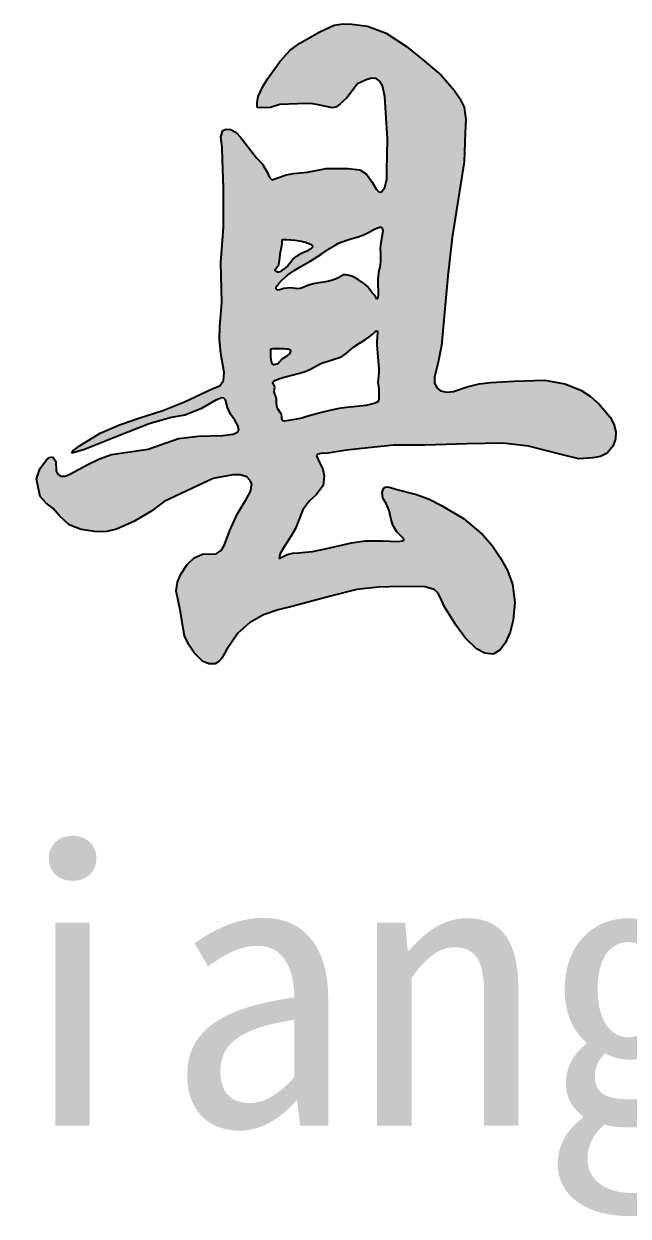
# Model space of a CAD drawing. Extents: x 8254 to 366479, y -216343 to -120021.
# Drawn here: x 123297.3 to 123526.8, y -184924.3 to -184472 of the extents above; entities that cross this region are included whole.
import ezdxf

# ---------------------------------------------------------------- set-up
doc = ezdxf.new("R2010")
doc.units = 0
doc.header["$LTSCALE"] = 500
doc.header["$MEASUREMENT"] = 0
doc.layers.get('0').update_dxf_attribs({"linetype": 'CONTINUOUS'})
doc.styles.add('宋体', font='SimSun.ttf', dxfattribs={"width": 0.8})

msp = doc.modelspace()

# ---------------------------------------------------------------- hatches: boundary and pattern name
h = msp.add_hatch(color=7)
h.paths.add_polyline_path([(123462.27, -184538.601), (123464.439, -184524.26), (123464.876, -184513.134), (123465.124, -184508.266), (123464.524, -184503.618), (123462.886, -184500.277), (123460.644, -184497.157), (123455.823, -184491.4), (123449.356, -184485.996), (123442.642, -184480.551), (123434.924, -184475.502), (123427.758, -184472.885), (123421.832, -184472.059), (123418.429, -184471.956), (123415.125, -184472.427), (123409.658, -184475.043), (123402.118, -184479.297), (123398.483, -184481.892), (123394.587, -184486.148), (123389.782, -184492.769), (123388.108, -184495.78), (123386.35, -184499.459), (123385.848, -184501.8), (123385.932, -184503.724), (123387.355, -184503.807), (123390.953, -184503.724), (123394.552, -184502.553), (123401.247, -184502.302), (123406.353, -184502.219), (123409.031, -184502.72), (123414.471, -184503.807), (123415.992, -184503.402), (123417.373, -184502.306), (123419.988, -184499.983), (123423.959, -184494.758), (123427.252, -184493.209), (123429.268, -184492.584), (123431.126, -184492.629), (123432.483, -184493.726), (123433.45, -184495.435), (123434.439, -184499.55), (123434.613, -184503.661), (123435.387, -184515.563), (123435.097, -184527.853), (123435.101, -184530.917), (123434.322, -184534.047), (123432.966, -184535.789), (123432.105, -184535.675), (123431.251, -184534.794), (123429.576, -184532.014), (123427.399, -184529.008), (123424.831, -184527.369), (123420.472, -184526.886), (123412.046, -184526.886), (123405.073, -184528.24), (123399.698, -184528.753), (123396.961, -184529.238), (123394.129, -184530.273), (123391.514, -184531.144), (123390.524, -184530.052), (123389.77, -184528.24), (123387.889, -184525.231), (123385.703, -184522.821), (123379.601, -184514.983), (123377.906, -184513.14), (123375.727, -184511.983), (123374.137, -184511.891), (123372.821, -184512.467), (123372.113, -184514.803), (123372.608, -184518.924), (123372.786, -184523.508), (123373.103, -184534.274), (123373.103, -184549.157), (123372.153, -184562.456), (123372.47, -184577.655), (123371.774, -184586.819), (123371.653, -184591.657), (123372.153, -184596.971), (123373.384, -184604.196), (123373.19, -184607.22), (123371.705, -184609.307), (123368.821, -184610.397), (123358.376, -184615.304), (123350.081, -184618.653), (123341.384, -184621.457), (123333.618, -184624.116), (123326.341, -184627.298), (123318.702, -184631.97), (123315.896, -184633.995), (123315.383, -184634.687), (123316.114, -184634.75), (123320.383, -184633.435), (123333.668, -184628.154), (123344.893, -184623.642), (123353.31, -184621.301), (123358.463, -184620.361), (123364.534, -184618.03), (123370.177, -184614.695), (123372.452, -184613.895), (123373.297, -184614.017), (123373.888, -184614.603), (123374.589, -184617.562), (123375.732, -184620.006), (123377.395, -184622.313), (123378.567, -184624.279), (123378.933, -184626.061), (123378.227, -184627.014), (123376.795, -184627.596), (123372.892, -184628.073), (123363.675, -184628.316), (123356, -184629.302), (123344.477, -184633.326), (123330.606, -184635.338), (123325.999, -184636.975), (123321.656, -184639.139), (123314.832, -184642.827), (123313.002, -184643.608), (123311.253, -184643.61), (123310.209, -184642.805), (123309.575, -184641.598), (123309.463, -184637.909), (123308.232, -184636.232), (123307.051, -184636.452), (123305.883, -184637.35), (123303.422, -184640.815), (123302.079, -184644.616), (123302.863, -184648.304), (123303.533, -184651.21), (123305.696, -184653.642), (123308.456, -184655.793), (123310.713, -184658.501), (123314.53, -184661.96), (123319.146, -184663.823), (123325.004, -184664.709), (123328.776, -184664.488), (123332.459, -184663.645), (123339.028, -184660.719), (123345.507, -184656.905), (123350.626, -184653.207), (123359.186, -184649.134), (123369.172, -184644.451), (123376.713, -184643.025), (123379.508, -184642.991), (123382.012, -184643.84), (123383.177, -184645.011), (123383.846, -184646.487), (123383.43, -184649.381), (123381.808, -184652.189), (123378.276, -184657.941), (123375.491, -184664.203), (123373.562, -184669.587), (123372.232, -184671.729), (123370.395, -184672.96), (123365.097, -184673.163), (123361.94, -184674.554), (123359.39, -184677.032), (123356.944, -184680.698), (123355.638, -184683.779), (123355.11, -184687.01), (123356.74, -184694.341), (123358.371, -184704.116), (123359.922, -184707.504), (123362.039, -184710.632), (123365.097, -184713.686), (123367.541, -184714.717), (123369.988, -184714.705), (123371.341, -184713.919), (123372.449, -184712.638), (123374.268, -184709.41), (123378.548, -184703.097), (123383.034, -184699.151), (123388.33, -184696.174), (123393.867, -184694.302), (123399.539, -184692.916), (123413.806, -184689.047), (123423.792, -184686.603), (123431.827, -184685.714), (123439.893, -184685.381), (123449.675, -184685.585), (123453.14, -184686.603), (123454.447, -184687.814), (123455.425, -184689.427), (123457.012, -184693.119), (123461.496, -184700.247), (123464.918, -184704.877), (123469.241, -184709.003), (123472.377, -184710.722), (123475.558, -184711.039), (123478.062, -184709.525), (123480.042, -184706.967), (123482.024, -184702.675), (123483.099, -184698.21), (123483.703, -184691.362), (123482.895, -184684.567), (123480.957, -184679.317), (123478.208, -184674.385), (123475.069, -184669.818), (123471.482, -184665.629), (123464.291, -184659.618), (123455.93, -184654.685), (123451.161, -184652.336), (123446.375, -184650.548), (123438.969, -184648.639), (123436.127, -184647.722), (123434.89, -184647.61), (123433.953, -184648.002), (123433.31, -184649.744), (123433.634, -184651.901), (123434.908, -184653.89), (123436.036, -184656.547), (123436.66, -184659.459), (123437.357, -184662.19), (123438.89, -184664.71), (123441.756, -184667.494), (123441.232, -184668.147), (123439.269, -184668.326), (123433.555, -184668.051), (123426.906, -184668.068), (123421.69, -184668.847), (123412.374, -184670.995), (123406.87, -184672.137), (123401.545, -184672.666), (123399.475, -184672.72), (123397.245, -184673.302), (123394.22, -184674.814), (123394.557, -184673.197), (123396.13, -184670.358), (123398.678, -184666.381), (123400.43, -184663.437), (123403.297, -184656.276), (123405.606, -184653.094), (123408.393, -184650.469), (123410.99, -184647.075), (123411.398, -184643.413), (123410.821, -184640.889), (123409.565, -184638.328), (123408.445, -184635.785), (123408.959, -184635.237), (123410.041, -184634.985), (123412.924, -184634.869), (123419.846, -184633.75), (123427.99, -184632.833), (123437.762, -184631.784), (123449.635, -184631.784), (123465.546, -184631.3), (123479.357, -184630.977), (123488.888, -184632.187), (123494.864, -184633.64), (123501.891, -184635.415), (123508.029, -184636.949), (123513.36, -184636.626), (123516.271, -184636.051), (123518.852, -184634.85), (123521.113, -184632.026), (123521.973, -184629.417), (123522.083, -184626.7), (123521.36, -184623.808), (123519.983, -184621.132), (123515.783, -184616.209), (123512.431, -184613.36), (123508.756, -184610.964), (123502.698, -184608.462), (123495.187, -184607.171), (123483.395, -184607.574), (123474.585, -184607.989), (123470.148, -184608.544), (123465.627, -184609.672), (123460.406, -184611.407), (123457.893, -184611.712), (123455.531, -184611.125), (123454.085, -184610.022), (123453.198, -184608.118), (123453.2, -184605.847), (123454.444, -184600.935), (123455.899, -184593.959), (123458.277, -184567.554), (123459.945, -184553.007)])
h.paths.add_polyline_path([(123395.579, -184553.774), (123397.156, -184553.777), (123398.736, -184553.874), (123400.303, -184554.046), (123401.84, -184554.273), (123402.764, -184554.436), (123403.683, -184554.639), (123404.611, -184554.908), (123405.561, -184555.27), (123406.196, -184555.574), (123406.873, -184556.023), (123406.991, -184556.534), (123406.597, -184557.048), (123405.988, -184557.457), (123404.984, -184558.005), (123402.537, -184559.186), (123401.331, -184559.834), (123400.786, -184560.175), (123400.298, -184560.529), (123399.934, -184560.843), (123399.614, -184561.164), (123399.071, -184561.818), (123398.119, -184563.114), (123397.521, -184563.78), (123396.843, -184564.407), (123396.101, -184565), (123395.052, -184565.742), (123394.293, -184566.123), (123393.388, -184566.098), (123392.671, -184565.529), (123392.795, -184565.101), (123393.111, -184564.659), (123393.549, -184564.192), (123393.945, -184563.703), (123394.096, -184563.415), (123394.195, -184563.122), (123394.308, -184562.524), (123394.49, -184560.892), (123394.58, -184559.487), (123394.779, -184558.462), (123395.034, -184557.446), (123395.187, -184556.728), (123395.306, -184555.996), (123395.381, -184555.329), (123395.397, -184554.681), (123395.377, -184554.042)], flags=16)
h.paths.add_polyline_path([(123399.914, -184565.584), (123402.478, -184564.04), (123406.329, -184561.818), (123410.1, -184559.471), (123413.394, -184557.194), (123415.082, -184556.124), (123416.852, -184555.191), (123419.145, -184554.295), (123421.516, -184553.567), (123423.859, -184552.871), (123426.071, -184552.072), (123427.911, -184551.184), (123429.919, -184550.114), (123431.605, -184549.315), (123432.365, -184549.092), (123433.228, -184549.101), (123433.528, -184549.855), (123433.586, -184550.527), (123433.536, -184551.336), (123432.894, -184555.046), (123432.66, -184557.224), (123432.677, -184559.18), (123432.75, -184562.082), (123432.452, -184564.177), (123432.023, -184566.289), (123431.712, -184568.913), (123431.677, -184570.186), (123431.733, -184571.366), (123431.884, -184572.733), (123431.878, -184574.485), (123431.684, -184575.823), (123431.452, -184576.534), (123430.862, -184575.355), (123430.562, -184574.945), (123430.224, -184574.626), (123429.555, -184574.05), (123428.611, -184572.599), (123427.746, -184571.579), (123426.724, -184570.713), (123424.328, -184569.045), (123423.134, -184568.35), (123421.86, -184567.739), (123420.33, -184567.241), (123419.558, -184567.153), (123418.812, -184567.232), (123417.854, -184567.63), (123416.924, -184568.175), (123415.709, -184568.773), (123414.45, -184569.232), (123413.157, -184569.579), (123411.842, -184569.843), (123409.471, -184570.208), (123407.124, -184570.641), (123405.509, -184571.106), (123403.93, -184571.729), (123403.1, -184572.101), (123402.26, -184572.382), (123401.364, -184572.469), (123400.444, -184572.402), (123398.558, -184572.164), (123397.258, -184572.182), (123396.017, -184572.382), (123394.565, -184572.817), (123393.895, -184573.001), (123393.331, -184572.889), (123392.998, -184572.194), (123393.186, -184571.729), (123394.138, -184570.516), (123395.175, -184569.371), (123396.288, -184568.299), (123397.469, -184567.304)], flags=16)
h.paths.add_polyline_path([(123395.916, -184595.147), (123397.301, -184595.193), (123397.915, -184595.305), (123398.386, -184595.639), (123398.581, -184596.327), (123398.322, -184596.96), (123397.854, -184597.361), (123397.385, -184597.769), (123396.905, -184598.152), (123396.267, -184598.543), (123395.946, -184598.734), (123395.639, -184598.942), (123395.317, -184599.215), (123395.02, -184599.517), (123394.452, -184600.167), (123393.934, -184600.725), (123393.201, -184601.08), (123392.123, -184601.327), (123391.663, -184600.987), (123391.41, -184600.283), (123391.211, -184599.235), (123391.115, -184598.462), (123391.058, -184597.748), (123391.05, -184597.045), (123391.098, -184596.36), (123391.11, -184595.994), (123391.089, -184595.582), (123391.067, -184595.234), (123391.445, -184595.187), (123392.207, -184595.088), (123393.298, -184595.059)], flags=16)
h.paths.add_polyline_path([(123409.78, -184600.992), (123411.09, -184600.455), (123412.444, -184600.015), (123415.205, -184599.211), (123417.109, -184598.52), (123418.016, -184598.091), (123418.874, -184597.589), (123419.84, -184596.876), (123420.756, -184596.087), (123422.613, -184594.487), (123424.73, -184593.078), (123427.049, -184591.699), (123428.257, -184590.864), (123429.598, -184589.764), (123430.719, -184588.78), (123431.443, -184588.294), (123431.643, -184588.733), (123431.634, -184589.317), (123431.432, -184590.822), (123431.314, -184592.459), (123431.362, -184593.853), (123431.878, -184599.856), (123432.136, -184602.746), (123432.153, -184604.172), (123432.029, -184605.594), (123431.82, -184606.807), (123431.714, -184608.022), (123432.067, -184610.419), (123432.138, -184612.887), (123432.168, -184614.472), (123431.786, -184615.293), (123431.215, -184615.652), (123430.374, -184615.988), (123428.804, -184616.413), (123427.27, -184616.693), (123422.542, -184617.257), (123419.779, -184617.526), (123417.039, -184617.892), (123414.006, -184618.526), (123409.843, -184619.584), (123404.763, -184620.923), (123402.828, -184621.513), (123400.953, -184621.98), (123397.919, -184622.403), (123396.347, -184622.645), (123395.366, -184622.571), (123395.275, -184621.684), (123395.3, -184620.922), (123395.093, -184620.104), (123394.667, -184619.388), (123393.578, -184617.811), (123393.358, -184616.86), (123393.244, -184615.628), (123393.189, -184614.452), (123392.981, -184613.31), (123392.642, -184612.43), (123392.416, -184611.547), (123392.524, -184610.503), (123392.569, -184609.97), (123392.487, -184609.432), (123391.915, -184608.288), (123391.922, -184607.882), (123392.294, -184607.481), (123392.839, -184607.176), (123394.464, -184606.529), (123396.155, -184606.049), (123402.011, -184604.498), (123404.094, -184603.849), (123406.103, -184603.017)], flags=16)

# ---------------------------------------------------------------- linework, layer by layer
at = {"color": 7}
for p, q in [((123409.658, -184475.043), (123415.125, -184472.427)), ((123415.125, -184472.427), (123418.429, -184471.956)), ((123418.429, -184471.956), (123421.832, -184472.059)), ((123421.832, -184472.059), (123427.758, -184472.885)), ((123427.758, -184472.885), (123434.924, -184475.502)), ((123402.118, -184479.297), (123409.658, -184475.043)), ((123434.924, -184475.502), (123442.642, -184480.551)), ((123394.587, -184486.148), (123398.483, -184481.892)), ((123398.483, -184481.892), (123402.118, -184479.297)), ((123442.642, -184480.551), (123449.356, -184485.996)), ((123389.782, -184492.769), (123394.587, -184486.148)), ((123449.356, -184485.996), (123455.823, -184491.4)), ((123429.268, -184492.584), (123427.252, -184493.209)), ((123431.126, -184492.629), (123429.268, -184492.584)), ((123432.483, -184493.726), (123431.126, -184492.629)), ((123455.823, -184491.4), (123460.644, -184497.157)), ((123386.35, -184499.459), (123388.108, -184495.78)), ((123388.108, -184495.78), (123389.782, -184492.769)), ((123423.959, -184494.758), (123419.988, -184499.983)), ((123427.252, -184493.209), (123423.959, -184494.758)), ((123433.45, -184495.435), (123432.483, -184493.726)), ((123434.439, -184499.55), (123433.45, -184495.435)), ((123460.644, -184497.157), (123462.886, -184500.277)), ((123385.848, -184501.8), (123386.35, -184499.459)), ((123419.988, -184499.983), (123417.373, -184502.306)), ((123434.613, -184503.661), (123434.439, -184499.55)), ((123462.886, -184500.277), (123464.524, -184503.618)), ((123385.932, -184503.724), (123385.848, -184501.8)), ((123387.355, -184503.807), (123385.932, -184503.724)), ((123390.953, -184503.724), (123387.355, -184503.807)), ((123394.552, -184502.553), (123390.953, -184503.724)), ((123401.247, -184502.302), (123394.552, -184502.553)), ((123406.353, -184502.219), (123401.247, -184502.302)), ((123409.031, -184502.72), (123406.353, -184502.219)), ((123414.471, -184503.807), (123409.031, -184502.72)), ((123415.992, -184503.402), (123414.471, -184503.807)), ((123417.373, -184502.306), (123415.992, -184503.402)), ((123435.387, -184515.563), (123434.613, -184503.661)), ((123464.524, -184503.618), (123465.124, -184508.266)), ((123465.124, -184508.266), (123464.876, -184513.134)), ((123372.113, -184514.803), (123372.821, -184512.467)), ((123372.608, -184518.924), (123372.113, -184514.803)), ((123372.821, -184512.467), (123374.137, -184511.891)), ((123374.137, -184511.891), (123375.727, -184511.983)), ((123375.727, -184511.983), (123377.906, -184513.14)), ((123377.906, -184513.14), (123379.601, -184514.983)), ((123379.601, -184514.983), (123385.703, -184522.821)), ((123464.876, -184513.134), (123464.439, -184524.26)), ((123372.786, -184523.508), (123372.608, -184518.924)), ((123435.097, -184527.853), (123435.387, -184515.563)), ((123373.103, -184534.274), (123372.786, -184523.508)), ((123385.703, -184522.821), (123387.889, -184525.231)), ((123464.439, -184524.26), (123462.27, -184538.601)), ((123387.889, -184525.231), (123389.77, -184528.24)), ((123389.77, -184528.24), (123390.524, -184530.052)), ((123396.961, -184529.238), (123399.698, -184528.753)), ((123399.698, -184528.753), (123405.073, -184528.24)), ((123405.073, -184528.24), (123412.046, -184526.886)), ((123412.046, -184526.886), (123420.472, -184526.886)), ((123420.472, -184526.886), (123424.831, -184527.369)), ((123424.831, -184527.369), (123427.399, -184529.008)), ((123435.101, -184530.917), (123435.097, -184527.853)), ((123390.524, -184530.052), (123391.514, -184531.144)), ((123391.514, -184531.144), (123394.129, -184530.273)), ((123394.129, -184530.273), (123396.961, -184529.238)), ((123427.399, -184529.008), (123429.576, -184532.014)), ((123429.576, -184532.014), (123431.251, -184534.794)), ((123434.322, -184534.047), (123435.101, -184530.917)), ((123373.103, -184549.157), (123373.103, -184534.274)), ((123431.251, -184534.794), (123432.105, -184535.675)), ((123432.105, -184535.675), (123432.966, -184535.789)), ((123432.966, -184535.789), (123434.322, -184534.047)), ((123462.27, -184538.601), (123459.945, -184553.007)), ((123372.153, -184562.456), (123373.103, -184549.157)), ((123426.071, -184552.072), (123427.911, -184551.184)), ((123427.911, -184551.184), (123429.919, -184550.114)), ((123429.919, -184550.114), (123431.605, -184549.315)), ((123431.605, -184549.315), (123432.365, -184549.092)), ((123432.365, -184549.092), (123432.967, -184549.098)), ((123433.536, -184551.336), (123432.894, -184555.046)), ((123432.967, -184549.098), (123433.333, -184549.364)), ((123433.333, -184549.364), (123433.528, -184549.855)), ((123433.528, -184549.855), (123433.586, -184550.527)), ((123433.586, -184550.527), (123433.536, -184551.336)), ((123395.187, -184556.728), (123395.306, -184555.996)), ((123395.306, -184555.996), (123395.381, -184555.329)), ((123395.381, -184555.329), (123395.397, -184554.681)), ((123395.387, -184554.336), (123395.442, -184553.955)), ((123395.397, -184554.681), (123395.387, -184554.336)), ((123395.442, -184553.955), (123395.579, -184553.774)), ((123395.579, -184553.774), (123397.156, -184553.777)), ((123397.156, -184553.777), (123398.736, -184553.874)), ((123398.736, -184553.874), (123400.303, -184554.046)), ((123400.303, -184554.046), (123401.84, -184554.273)), ((123401.84, -184554.273), (123402.764, -184554.436)), ((123402.764, -184554.436), (123403.683, -184554.639)), ((123403.683, -184554.639), (123404.611, -184554.908)), ((123404.611, -184554.908), (123405.561, -184555.27)), ((123405.561, -184555.27), (123406.196, -184555.574)), ((123406.196, -184555.574), (123406.696, -184555.905)), ((123406.696, -184555.905), (123406.905, -184556.159)), ((123415.082, -184556.124), (123416.852, -184555.191)), ((123416.852, -184555.191), (123419.145, -184554.295)), ((123419.145, -184554.295), (123421.516, -184553.567)), ((123421.516, -184553.567), (123423.859, -184552.871)), ((123423.859, -184552.871), (123426.071, -184552.072)), ((123432.894, -184555.046), (123432.66, -184557.224)), ((123459.945, -184553.007), (123458.277, -184567.554)), ((123394.49, -184560.892), (123394.58, -184559.487)), ((123394.58, -184559.487), (123394.779, -184558.462)), ((123394.779, -184558.462), (123395.034, -184557.446)), ((123395.034, -184557.446), (123395.187, -184556.728)), ((123400.298, -184560.529), (123399.934, -184560.843)), ((123400.786, -184560.175), (123400.298, -184560.529)), ((123401.331, -184559.834), (123400.786, -184560.175)), ((123402.537, -184559.186), (123401.331, -184559.834)), ((123404.984, -184558.005), (123402.537, -184559.186)), ((123405.988, -184557.457), (123404.984, -184558.005)), ((123406.384, -184557.191), (123405.988, -184557.457)), ((123406.329, -184561.818), (123410.1, -184559.471)), ((123406.688, -184556.929), (123406.384, -184557.191)), ((123406.886, -184556.671), (123406.688, -184556.929)), ((123406.963, -184556.414), (123406.886, -184556.671)), ((123406.905, -184556.159), (123406.963, -184556.414)), ((123410.1, -184559.471), (123413.394, -184557.194)), ((123413.394, -184557.194), (123415.082, -184556.124)), ((123432.66, -184557.224), (123432.677, -184559.18)), ((123432.677, -184559.18), (123432.75, -184562.082)), ((123372.47, -184577.655), (123372.153, -184562.456)), ((123392.795, -184565.101), (123393.111, -184564.659)), ((123393.111, -184564.659), (123393.549, -184564.192)), ((123393.549, -184564.192), (123393.945, -184563.703)), ((123393.945, -184563.703), (123394.096, -184563.415)), ((123394.096, -184563.415), (123394.195, -184563.122)), ((123394.195, -184563.122), (123394.308, -184562.524)), ((123394.308, -184562.524), (123394.49, -184560.892)), ((123396.101, -184565), (123395.306, -184565.562)), ((123396.843, -184564.407), (123396.101, -184565)), ((123397.521, -184563.78), (123396.843, -184564.407)), ((123398.119, -184563.114), (123397.521, -184563.78)), ((123399.071, -184561.818), (123398.119, -184563.114)), ((123399.614, -184561.164), (123399.071, -184561.818)), ((123399.934, -184560.843), (123399.614, -184561.164)), ((123399.914, -184565.584), (123402.478, -184564.04)), ((123402.478, -184564.04), (123406.329, -184561.818)), ((123432.452, -184564.177), (123432.023, -184566.289)), ((123432.75, -184562.082), (123432.452, -184564.177)), ((123392.734, -184565.312), (123392.795, -184565.101)), ((123392.765, -184565.517), (123392.734, -184565.312)), ((123392.901, -184565.711), (123392.765, -184565.517)), ((123393.118, -184565.884), (123392.901, -184565.711)), ((123393.386, -184566.02), (123393.118, -184565.884)), ((123393.673, -184566.106), (123393.386, -184566.02)), ((123394.113, -184566.118), (123393.673, -184566.106)), ((123394.529, -184566.005), (123394.113, -184566.118)), ((123394.138, -184570.516), (123395.175, -184569.371)), ((123394.924, -184565.806), (123394.529, -184566.005)), ((123395.306, -184565.562), (123394.924, -184565.806)), ((123395.175, -184569.371), (123396.288, -184568.299)), ((123396.288, -184568.299), (123397.469, -184567.304)), ((123397.469, -184567.304), (123399.914, -184565.584)), ((123413.157, -184569.579), (123411.842, -184569.843)), ((123414.45, -184569.232), (123413.157, -184569.579)), ((123415.709, -184568.773), (123414.45, -184569.232)), ((123416.924, -184568.175), (123415.709, -184568.773)), ((123417.854, -184567.63), (123416.924, -184568.175)), ((123418.812, -184567.232), (123417.854, -184567.63)), ((123419.558, -184567.153), (123418.812, -184567.232)), ((123420.33, -184567.241), (123419.558, -184567.153)), ((123421.86, -184567.739), (123420.33, -184567.241)), ((123423.134, -184568.35), (123421.86, -184567.739)), ((123424.328, -184569.045), (123423.134, -184568.35)), ((123426.724, -184570.713), (123424.328, -184569.045)), ((123431.712, -184568.913), (123431.677, -184570.186)), ((123432.023, -184566.289), (123431.712, -184568.913)), ((123458.277, -184567.554), (123455.899, -184593.959)), ((123393.067, -184572.339), (123393.072, -184572.01)), ((123393.331, -184572.889), (123393.067, -184572.339)), ((123393.072, -184572.01), (123393.186, -184571.729)), ((123393.186, -184571.729), (123394.138, -184570.516)), ((123393.895, -184573.001), (123393.331, -184572.889)), ((123394.565, -184572.817), (123393.895, -184573.001)), ((123396.017, -184572.382), (123394.565, -184572.817)), ((123397.258, -184572.182), (123396.017, -184572.382)), ((123398.558, -184572.164), (123397.258, -184572.182)), ((123400.444, -184572.402), (123398.558, -184572.164)), ((123401.364, -184572.469), (123400.444, -184572.402)), ((123402.26, -184572.382), (123401.364, -184572.469)), ((123403.1, -184572.101), (123402.26, -184572.382)), ((123403.93, -184571.729), (123403.1, -184572.101)), ((123405.509, -184571.106), (123403.93, -184571.729)), ((123407.124, -184570.641), (123405.509, -184571.106)), ((123409.471, -184570.208), (123407.124, -184570.641)), ((123411.842, -184569.843), (123409.471, -184570.208)), ((123427.746, -184571.579), (123426.724, -184570.713)), ((123428.611, -184572.599), (123427.746, -184571.579)), ((123429.555, -184574.05), (123428.611, -184572.599)), ((123430.224, -184574.626), (123429.555, -184574.05)), ((123431.677, -184570.186), (123431.733, -184571.366)), ((123431.733, -184571.366), (123431.884, -184572.733)), ((123431.884, -184572.733), (123431.878, -184574.485)), ((123371.774, -184586.819), (123372.47, -184577.655)), ((123430.562, -184574.945), (123430.224, -184574.626)), ((123430.862, -184575.355), (123430.562, -184574.945)), ((123431.37, -184576.371), (123430.862, -184575.355)), ((123431.538, -184576.269), (123431.37, -184576.371)), ((123431.684, -184575.823), (123431.538, -184576.269)), ((123431.878, -184574.485), (123431.684, -184575.823)), ((123371.653, -184591.657), (123371.774, -184586.819)), ((123372.153, -184596.971), (123371.653, -184591.657)), ((123424.73, -184593.078), (123427.049, -184591.699)), ((123427.049, -184591.699), (123428.257, -184590.864)), ((123428.257, -184590.864), (123429.598, -184589.764)), ((123429.598, -184589.764), (123430.719, -184588.78)), ((123430.719, -184588.78), (123431.182, -184588.469)), ((123431.182, -184588.469), (123431.503, -184588.425)), ((123431.432, -184590.822), (123431.314, -184592.459)), ((123431.634, -184589.317), (123431.432, -184590.822)), ((123431.503, -184588.425), (123431.643, -184588.733)), ((123431.643, -184588.733), (123431.634, -184589.317)), ((123391.05, -184597.045), (123391.098, -184596.36)), ((123391.075, -184595.371), (123391.129, -184595.226)), ((123391.089, -184595.582), (123391.075, -184595.371)), ((123391.11, -184595.994), (123391.089, -184595.582)), ((123391.098, -184596.36), (123391.11, -184595.994)), ((123391.129, -184595.226), (123391.445, -184595.187)), ((123391.445, -184595.187), (123391.975, -184595.118)), ((123391.975, -184595.118), (123392.508, -184595.08)), ((123392.508, -184595.08), (123393.044, -184595.066)), ((123393.044, -184595.066), (123393.581, -184595.068)), ((123393.581, -184595.068), (123395.916, -184595.147)), ((123395.916, -184595.147), (123397.103, -184595.187)), ((123397.103, -184595.187), (123397.42, -184595.215)), ((123397.42, -184595.215), (123397.73, -184595.271)), ((123397.73, -184595.271), (123398.013, -184595.374)), ((123398.013, -184595.374), (123398.25, -184595.543)), ((123398.25, -184595.543), (123398.435, -184595.812)), ((123398.507, -184596.508), (123398.368, -184596.847)), ((123398.435, -184595.812), (123398.527, -184596.136)), ((123398.527, -184596.136), (123398.507, -184596.508)), ((123419.84, -184596.876), (123420.756, -184596.087)), ((123420.756, -184596.087), (123422.613, -184594.487)), ((123422.613, -184594.487), (123424.73, -184593.078)), ((123431.314, -184592.459), (123431.362, -184593.853)), ((123431.362, -184593.853), (123431.878, -184599.856)), ((123455.899, -184593.959), (123454.444, -184600.935)), ((123373.384, -184604.196), (123372.153, -184596.971)), ((123391.058, -184597.748), (123391.05, -184597.045)), ((123391.115, -184598.462), (123391.058, -184597.748)), ((123391.211, -184599.235), (123391.115, -184598.462)), ((123391.366, -184600.049), (123391.211, -184599.235)), ((123391.459, -184600.42), (123391.366, -184600.049)), ((123391.586, -184600.772), (123391.459, -184600.42)), ((123391.76, -184601.059), (123391.586, -184600.772)), ((123391.999, -184601.235), (123391.76, -184601.059)), ((123392.193, -184601.273), (123391.999, -184601.235)), ((123392.869, -184601.156), (123392.41, -184601.261)), ((123393.352, -184601.007), (123392.869, -184601.156)), ((123393.779, -184600.8), (123393.352, -184601.007)), ((123394.132, -184600.512), (123393.779, -184600.8)), ((123394.452, -184600.167), (123394.132, -184600.512)), ((123395.02, -184599.517), (123394.452, -184600.167)), ((123395.317, -184599.215), (123395.02, -184599.517)), ((123395.639, -184598.942), (123395.317, -184599.215)), ((123395.946, -184598.734), (123395.639, -184598.942)), ((123396.267, -184598.543), (123395.946, -184598.734)), ((123396.905, -184598.152), (123396.267, -184598.543)), ((123397.385, -184597.769), (123396.905, -184598.152)), ((123397.854, -184597.361), (123397.385, -184597.769)), ((123398.134, -184597.121), (123397.854, -184597.361)), ((123398.368, -184596.847), (123398.134, -184597.121)), ((123406.103, -184603.017), (123409.78, -184600.992)), ((123409.78, -184600.992), (123411.09, -184600.455)), ((123411.09, -184600.455), (123412.444, -184600.015)), ((123412.444, -184600.015), (123415.205, -184599.211)), ((123415.205, -184599.211), (123417.109, -184598.52)), ((123417.109, -184598.52), (123418.016, -184598.091)), ((123418.016, -184598.091), (123418.874, -184597.589)), ((123418.874, -184597.589), (123419.84, -184596.876)), ((123431.878, -184599.856), (123432.136, -184602.746)), ((123454.444, -184600.935), (123453.2, -184605.847)), ((123373.19, -184607.22), (123373.384, -184604.196)), ((123392.41, -184601.261), (123392.193, -184601.273)), ((123396.155, -184606.049), (123402.011, -184604.498)), ((123402.011, -184604.498), (123404.094, -184603.849)), ((123404.094, -184603.849), (123406.103, -184603.017)), ((123432.029, -184605.594), (123431.82, -184606.807)), ((123432.153, -184604.172), (123432.029, -184605.594)), ((123432.136, -184602.746), (123432.153, -184604.172)), ((123368.821, -184610.397), (123371.705, -184609.307)), ((123371.705, -184609.307), (123373.19, -184607.22)), ((123391.916, -184608.226), (123391.922, -184607.882)), ((123392.075, -184608.607), (123391.916, -184608.226)), ((123391.922, -184607.882), (123392.294, -184607.481)), ((123392.487, -184609.432), (123392.075, -184608.607)), ((123392.294, -184607.481), (123392.839, -184607.176)), ((123392.569, -184609.97), (123392.487, -184609.432)), ((123392.524, -184610.503), (123392.569, -184609.97)), ((123392.839, -184607.176), (123394.464, -184606.529)), ((123394.464, -184606.529), (123396.155, -184606.049)), ((123431.82, -184606.807), (123431.714, -184608.022)), ((123431.714, -184608.022), (123432.067, -184610.419)), ((123453.2, -184605.847), (123453.198, -184608.118)), ((123453.198, -184608.118), (123454.085, -184610.022)), ((123454.085, -184610.022), (123455.531, -184611.125)), ((123460.406, -184611.407), (123465.627, -184609.672)), ((123465.627, -184609.672), (123470.148, -184608.544)), ((123470.148, -184608.544), (123474.585, -184607.989)), ((123474.585, -184607.989), (123483.395, -184607.574)), ((123483.395, -184607.574), (123495.187, -184607.171)), ((123495.187, -184607.171), (123502.698, -184608.462)), ((123502.698, -184608.462), (123508.756, -184610.964)), ((123358.376, -184615.304), (123368.821, -184610.397)), ((123370.177, -184614.695), (123364.534, -184618.03)), ((123372.452, -184613.895), (123370.177, -184614.695)), ((123373.297, -184614.017), (123372.452, -184613.895)), ((123373.888, -184614.603), (123373.297, -184614.017)), ((123374.589, -184617.562), (123373.888, -184614.603)), ((123392.416, -184611.547), (123392.524, -184610.503)), ((123392.642, -184612.43), (123392.416, -184611.547)), ((123392.981, -184613.31), (123392.642, -184612.43)), ((123393.189, -184614.452), (123392.981, -184613.31)), ((123393.244, -184615.628), (123393.189, -184614.452)), ((123432.077, -184614.667), (123431.856, -184615.142)), ((123432.067, -184610.419), (123432.138, -184612.887)), ((123432.161, -184614.108), (123432.077, -184614.667)), ((123432.138, -184612.887), (123432.161, -184614.108)), ((123455.531, -184611.125), (123457.893, -184611.712)), ((123457.893, -184611.712), (123460.406, -184611.407)), ((123508.756, -184610.964), (123512.431, -184613.36)), ((123512.431, -184613.36), (123515.783, -184616.209)), ((123341.384, -184621.457), (123350.081, -184618.653)), ((123350.081, -184618.653), (123358.376, -184615.304)), ((123364.534, -184618.03), (123358.463, -184620.361)), ((123375.732, -184620.006), (123374.589, -184617.562)), ((123393.358, -184616.86), (123393.244, -184615.628)), ((123393.495, -184617.452), (123393.358, -184616.86)), ((123393.716, -184618.011), (123393.495, -184617.452)), ((123394.667, -184619.388), (123393.716, -184618.011)), ((123414.006, -184618.526), (123409.843, -184619.584)), ((123417.039, -184617.892), (123414.006, -184618.526)), ((123419.779, -184617.526), (123417.039, -184617.892)), ((123422.542, -184617.257), (123419.779, -184617.526)), ((123427.27, -184616.693), (123422.542, -184617.257)), ((123428.804, -184616.413), (123427.27, -184616.693)), ((123430.374, -184615.988), (123428.804, -184616.413)), ((123431.215, -184615.652), (123430.374, -184615.988)), ((123431.575, -184615.425), (123431.215, -184615.652)), ((123431.856, -184615.142), (123431.575, -184615.425)), ((123515.783, -184616.209), (123519.983, -184621.132)), ((123333.618, -184624.116), (123341.384, -184621.457)), ((123344.893, -184623.642), (123333.668, -184628.154)), ((123353.31, -184621.301), (123344.893, -184623.642)), ((123358.463, -184620.361), (123353.31, -184621.301)), ((123377.395, -184622.313), (123375.732, -184620.006)), ((123378.567, -184624.279), (123377.395, -184622.313)), ((123395.093, -184620.104), (123394.667, -184619.388)), ((123395.3, -184620.922), (123395.093, -184620.104)), ((123395.275, -184621.684), (123395.3, -184620.922)), ((123395.339, -184622.31), (123395.275, -184621.684)), ((123395.715, -184622.597), (123395.339, -184622.31)), ((123396.347, -184622.645), (123395.715, -184622.597)), ((123397.919, -184622.403), (123396.347, -184622.645)), ((123400.953, -184621.98), (123397.919, -184622.403)), ((123402.828, -184621.513), (123400.953, -184621.98)), ((123404.763, -184620.923), (123402.828, -184621.513)), ((123409.843, -184619.584), (123404.763, -184620.923)), ((123519.983, -184621.132), (123521.36, -184623.808)), ((123521.36, -184623.808), (123522.083, -184626.7)), ((123318.702, -184631.97), (123326.341, -184627.298)), ((123333.668, -184628.154), (123320.383, -184633.435)), ((123326.341, -184627.298), (123333.618, -184624.116)), ((123356, -184629.302), (123363.675, -184628.316)), ((123363.675, -184628.316), (123372.892, -184628.073)), ((123372.892, -184628.073), (123376.795, -184627.596)), ((123376.795, -184627.596), (123378.227, -184627.014)), ((123378.227, -184627.014), (123378.933, -184626.061)), ((123378.933, -184626.061), (123378.567, -184624.279)), ((123522.083, -184626.7), (123521.973, -184629.417)), ((123315.896, -184633.995), (123318.702, -184631.97)), ((123344.477, -184633.326), (123356, -184629.302)), ((123427.99, -184632.833), (123419.846, -184633.75)), ((123437.762, -184631.784), (123427.99, -184632.833)), ((123449.635, -184631.784), (123437.762, -184631.784)), ((123465.546, -184631.3), (123449.635, -184631.784)), ((123479.357, -184630.977), (123465.546, -184631.3)), ((123488.888, -184632.187), (123479.357, -184630.977)), ((123494.864, -184633.64), (123488.888, -184632.187)), ((123521.113, -184632.026), (123518.852, -184634.85)), ((123521.973, -184629.417), (123521.113, -184632.026)), ((123303.422, -184640.815), (123305.883, -184637.35)), ((123305.883, -184637.35), (123307.051, -184636.452)), ((123307.051, -184636.452), (123308.232, -184636.232)), ((123308.232, -184636.232), (123309.463, -184637.909)), ((123315.383, -184634.687), (123315.896, -184633.995)), ((123316.114, -184634.75), (123315.383, -184634.687)), ((123320.383, -184633.435), (123316.114, -184634.75)), ((123321.656, -184639.139), (123325.999, -184636.975)), ((123325.999, -184636.975), (123330.606, -184635.338)), ((123330.606, -184635.338), (123344.477, -184633.326)), ((123408.959, -184635.237), (123408.445, -184635.785)), ((123408.445, -184635.785), (123409.565, -184638.328)), ((123410.041, -184634.985), (123408.959, -184635.237)), ((123412.924, -184634.869), (123410.041, -184634.985)), ((123419.846, -184633.75), (123412.924, -184634.869)), ((123501.891, -184635.415), (123494.864, -184633.64)), ((123508.029, -184636.949), (123501.891, -184635.415)), ((123513.36, -184636.626), (123508.029, -184636.949)), ((123516.271, -184636.051), (123513.36, -184636.626)), ((123518.852, -184634.85), (123516.271, -184636.051)), ((123302.079, -184644.616), (123303.422, -184640.815)), ((123309.463, -184637.909), (123309.575, -184641.598)), ((123309.575, -184641.598), (123310.209, -184642.805)), ((123314.832, -184642.827), (123321.656, -184639.139)), ((123409.565, -184638.328), (123410.821, -184640.889)), ((123410.821, -184640.889), (123411.398, -184643.413)), ((123302.863, -184648.304), (123302.079, -184644.616)), ((123310.209, -184642.805), (123311.253, -184643.61)), ((123311.253, -184643.61), (123313.002, -184643.608)), ((123313.002, -184643.608), (123314.832, -184642.827)), ((123369.172, -184644.451), (123359.186, -184649.134)), ((123376.713, -184643.025), (123369.172, -184644.451)), ((123379.508, -184642.991), (123376.713, -184643.025)), ((123382.012, -184643.84), (123379.508, -184642.991)), ((123383.177, -184645.011), (123382.012, -184643.84)), ((123383.846, -184646.487), (123383.177, -184645.011)), ((123411.398, -184643.413), (123410.99, -184647.075)), ((123303.533, -184651.21), (123302.863, -184648.304)), ((123359.186, -184649.134), (123350.626, -184653.207)), ((123381.808, -184652.189), (123383.43, -184649.381)), ((123383.43, -184649.381), (123383.846, -184646.487)), ((123408.393, -184650.469), (123405.606, -184653.094)), ((123410.99, -184647.075), (123408.393, -184650.469)), ((123433.31, -184649.744), (123433.953, -184648.002)), ((123433.634, -184651.901), (123433.31, -184649.744)), ((123433.953, -184648.002), (123434.89, -184647.61)), ((123434.89, -184647.61), (123436.127, -184647.722)), ((123436.127, -184647.722), (123438.969, -184648.639)), ((123438.969, -184648.639), (123446.375, -184650.548)), ((123446.375, -184650.548), (123451.161, -184652.336)), ((123305.696, -184653.642), (123303.533, -184651.21)), ((123308.456, -184655.793), (123305.696, -184653.642)), ((123350.626, -184653.207), (123345.507, -184656.905)), ((123378.276, -184657.941), (123381.808, -184652.189)), ((123405.606, -184653.094), (123403.297, -184656.276)), ((123434.908, -184653.89), (123433.634, -184651.901)), ((123436.036, -184656.547), (123434.908, -184653.89)), ((123451.161, -184652.336), (123455.93, -184654.685)), ((123455.93, -184654.685), (123464.291, -184659.618)), ((123310.713, -184658.501), (123308.456, -184655.793)), ((123314.53, -184661.96), (123310.713, -184658.501)), ((123345.507, -184656.905), (123339.028, -184660.719)), ((123375.491, -184664.203), (123378.276, -184657.941)), ((123403.297, -184656.276), (123400.43, -184663.437)), ((123436.66, -184659.459), (123436.036, -184656.547)), ((123437.357, -184662.19), (123436.66, -184659.459)), ((123464.291, -184659.618), (123471.482, -184665.629)), ((123319.146, -184663.823), (123314.53, -184661.96)), ((123325.004, -184664.709), (123319.146, -184663.823)), ((123328.776, -184664.488), (123325.004, -184664.709)), ((123332.459, -184663.645), (123328.776, -184664.488)), ((123339.028, -184660.719), (123332.459, -184663.645)), ((123373.562, -184669.587), (123375.491, -184664.203)), ((123400.43, -184663.437), (123398.678, -184666.381)), ((123438.89, -184664.71), (123437.357, -184662.19)), ((123398.678, -184666.381), (123396.13, -184670.358)), ((123412.374, -184670.995), (123421.69, -184668.847)), ((123421.69, -184668.847), (123426.906, -184668.068)), ((123426.906, -184668.068), (123433.555, -184668.051)), ((123433.555, -184668.051), (123439.269, -184668.326)), ((123441.756, -184667.494), (123438.89, -184664.71)), ((123439.269, -184668.326), (123441.232, -184668.147)), ((123441.232, -184668.147), (123441.756, -184667.494)), ((123471.482, -184665.629), (123475.069, -184669.818)), ((123361.94, -184674.554), (123365.097, -184673.163)), ((123365.097, -184673.163), (123370.395, -184672.96)), ((123370.395, -184672.96), (123372.232, -184671.729)), ((123372.232, -184671.729), (123373.562, -184669.587)), ((123394.557, -184673.197), (123394.22, -184674.814)), ((123394.22, -184674.814), (123397.245, -184673.302)), ((123396.13, -184670.358), (123394.557, -184673.197)), ((123397.245, -184673.302), (123399.475, -184672.72)), ((123399.475, -184672.72), (123401.545, -184672.666)), ((123401.545, -184672.666), (123406.87, -184672.137)), ((123406.87, -184672.137), (123412.374, -184670.995)), ((123475.069, -184669.818), (123478.208, -184674.385)), ((123356.944, -184680.698), (123359.39, -184677.032)), ((123359.39, -184677.032), (123361.94, -184674.554)), ((123478.208, -184674.385), (123480.957, -184679.317)), ((123355.638, -184683.779), (123356.944, -184680.698)), ((123480.957, -184679.317), (123482.895, -184684.567)), ((123355.11, -184687.01), (123355.638, -184683.779)), ((123356.74, -184694.341), (123355.11, -184687.01)), ((123423.792, -184686.603), (123413.806, -184689.047)), ((123431.827, -184685.714), (123423.792, -184686.603)), ((123439.893, -184685.381), (123431.827, -184685.714)), ((123449.675, -184685.585), (123439.893, -184685.381)), ((123453.14, -184686.603), (123449.675, -184685.585)), ((123454.447, -184687.814), (123453.14, -184686.603)), ((123482.895, -184684.567), (123483.703, -184691.362)), ((123413.806, -184689.047), (123399.539, -184692.916)), ((123455.425, -184689.427), (123454.447, -184687.814)), ((123457.012, -184693.119), (123455.425, -184689.427)), ((123483.703, -184691.362), (123483.099, -184698.21)), ((123358.371, -184704.116), (123356.74, -184694.341)), ((123388.33, -184696.174), (123383.034, -184699.151)), ((123393.867, -184694.302), (123388.33, -184696.174)), ((123399.539, -184692.916), (123393.867, -184694.302)), ((123461.496, -184700.247), (123457.012, -184693.119)), ((123383.034, -184699.151), (123378.548, -184703.097)), ((123464.918, -184704.877), (123461.496, -184700.247)), ((123483.099, -184698.21), (123482.024, -184702.675)), ((123359.922, -184707.504), (123358.371, -184704.116)), ((123378.548, -184703.097), (123374.268, -184709.41)), ((123469.241, -184709.003), (123464.918, -184704.877)), ((123482.024, -184702.675), (123480.042, -184706.967)), ((123362.039, -184710.632), (123359.922, -184707.504)), ((123374.268, -184709.41), (123372.449, -184712.638)), ((123472.377, -184710.722), (123469.241, -184709.003)), ((123478.062, -184709.525), (123475.558, -184711.039)), ((123480.042, -184706.967), (123478.062, -184709.525)), ((123365.097, -184713.686), (123362.039, -184710.632)), ((123367.541, -184714.717), (123365.097, -184713.686)), ((123371.341, -184713.919), (123369.988, -184714.705)), ((123372.449, -184712.638), (123371.341, -184713.919)), ((123475.558, -184711.039), (123472.377, -184710.722)), ((123369.988, -184714.705), (123367.541, -184714.717))]:
    msp.add_line(p, q, dxfattribs=at)

# ---------------------------------------------------------------- texts
at = {"color": 7, "style": '宋体'}
msp.add_text('jingxianguihuajianzhushejiyanjiuyuan', height=104.10629, dxfattribs=at).set_placement((122926.345, -184890))

doc.saveas('drawing.dxf')
